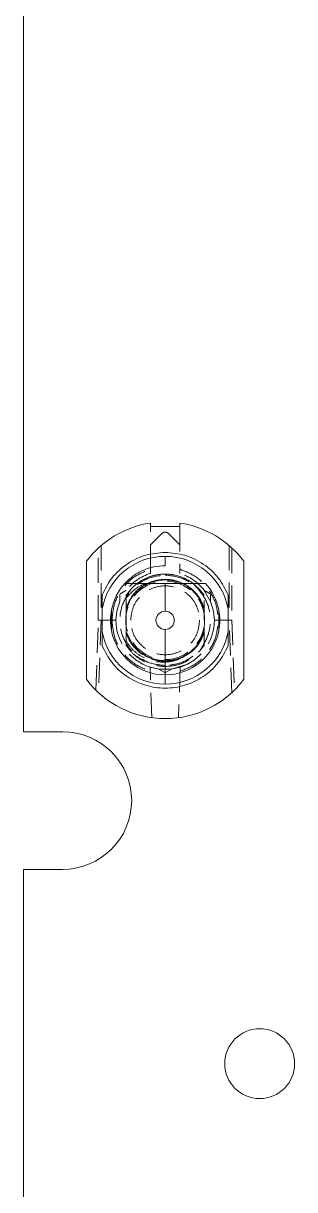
# Model space of a CAD drawing. Header units: millimetres. Extents: x 5 to 589, y 5 to 415.
# Drawn here: x 76.7 to 90.4, y 292 to 351.3 of the extents above; entities that cross this region are included whole.
import ezdxf

# ---------------------------------------------------------------- set-up
doc = ezdxf.new("R2010")
doc.units = ezdxf.units.MM
doc.linetypes.add('HIDDEN', pattern=[1.905, 1.27, -0.635])

msp = doc.modelspace()

# ---------------------------------------------------------------- linework, layer by layer
at = {"color": 7, "linetype": 'Continuous', "lineweight": 15}
for p, q in [((76.657, 352.574), (76.657, 315.324)), ((83.107, 325.932), (83.107, 325.764)), ((84.607, 325.764), (83.107, 325.764)), ((84.607, 325.932), (84.607, 325.764)), ((79.857, 323.989), (79.857, 317.989)), ((83.857, 324.239), (83.857, 323.764)), ((87.857, 317.989), (87.857, 323.989)), ((83.857, 321.454), (83.857, 322.864)), ((83.857, 318.214), (83.857, 320.524)), ((83.857, 318.214), (83.857, 317.739)), ((78.657, 315.324), (76.657, 315.324)), ((76.657, 308.324), (76.657, 159.364)), ((76.657, 308.324), (78.657, 308.324))]:
    msp.add_line(p, q, dxfattribs=at)
at = {"color": 7, "linetype": 'HIDDEN', "lineweight": 0}
for p, q in [((83.107, 323.583), (83.107, 325.764)), ((84.607, 325.764), (84.607, 323.583)), ((83.107, 324.824), (83.68, 325.397)), ((84.034, 325.397), (84.607, 324.824)), ((80.463, 320.989), (80.463, 324.66)), ((80.607, 324.789), (80.607, 321.639)), ((87.107, 321.639), (87.107, 324.789)), ((87.251, 324.66), (87.251, 320.989)), ((85.255, 322.878), (85.832, 322.262)), ((81.549, 321.949), (81.549, 322.264)), ((82.073, 322.491), (81.882, 322.262)), ((82.031, 322.441), (81.882, 322.262)), ((81.882, 322.262), (81.882, 321.304)), ((85.538, 322.212), (85.832, 321.64)), ((85.538, 322.211), (85.832, 321.64)), ((85.832, 322.262), (85.634, 322.498)), ((85.842, 322.508), (86.115, 322.351)), ((86.165, 321.949), (85.842, 322.508)), ((81.882, 321.99), (81.882, 321.64)), ((81.882, 321.64), (81.882, 321.99)), ((82.044, 321.955), (81.882, 321.64)), ((81.882, 321.555), (82.029, 321.868)), ((82.029, 321.868), (81.882, 321.555)), ((85.672, 321.894), (85.832, 321.555)), ((85.832, 321.555), (85.672, 321.894)), ((85.832, 321.64), (85.708, 321.881)), ((85.832, 321.99), (85.832, 321.64)), ((85.832, 321.304), (85.832, 321.555)), ((80.338, 317.436), (80.462, 320.989)), ((80.607, 320.989), (80.463, 320.989)), ((80.607, 320.989), (80.478, 317.303)), ((80.607, 320.989), (81.157, 320.989)), ((81.357, 320.989), (81.157, 320.989)), ((81.882, 321.304), (81.882, 320.674)), ((85.832, 321.07), (85.832, 321.304)), ((85.832, 320.989), (85.832, 321.257)), ((86.557, 320.989), (86.357, 320.989)), ((86.557, 320.989), (87.107, 320.989)), ((87.236, 317.303), (87.107, 320.989)), ((87.107, 320.989), (87.251, 320.989)), ((87.251, 320.989), (87.375, 317.436)), ((81.882, 320.674), (81.882, 319.916)), ((82.144, 319.866), (81.882, 320.423)), ((81.882, 320.423), (82.144, 319.866)), ((82.144, 319.866), (81.882, 320.423)), ((81.882, 320.423), (82.144, 319.866)), ((81.882, 320.338), (81.882, 319.715)), ((81.882, 319.916), (81.882, 320.338)), ((81.882, 320.338), (82.089, 319.935)), ((85.832, 320.423), (85.471, 319.717)), ((85.832, 320.338), (85.568, 319.824)), ((85.568, 319.824), (85.832, 320.338)), ((85.832, 320.338), (85.568, 319.824)), ((85.832, 320.423), (85.581, 319.891)), ((85.581, 319.891), (85.832, 320.423)), ((85.832, 320.423), (85.581, 319.891)), ((85.581, 319.891), (85.832, 320.423)), ((85.602, 319.891), (85.832, 320.338)), ((85.832, 320.423), (85.61, 319.953)), ((85.61, 319.953), (85.832, 320.423)), ((85.832, 320.423), (85.832, 320.674)), ((85.832, 319.715), (85.832, 320.338)), ((86.582, 320.464), (86.582, 320.464)), ((81.882, 319.715), (82.111, 319.442)), ((85.666, 319.518), (85.832, 319.715)), ((85.715, 319.576), (85.832, 319.715)), ((85.832, 319.988), (85.832, 319.715)), ((82.4, 319.164), (82.682, 318.954)), ((82.817, 319.188), (83.177, 319.03)), ((83.056, 318.629), (83.534, 318.51)), ((83.182, 316.035), (83.092, 318.609)), ((83.534, 318.51), (83.092, 318.609)), ((83.807, 318.352), (83.534, 318.51)), ((83.534, 318.51), (84.18, 318.51)), ((83.592, 318.672), (83.857, 318.639)), ((83.857, 318.639), (84.181, 318.679)), ((83.857, 318.639), (84.167, 318.678)), ((84.18, 318.51), (83.907, 318.352)), ((84.18, 318.51), (84.868, 318.73)), ((84.622, 318.609), (84.18, 318.51)), ((84.622, 318.609), (84.532, 316.035))]:
    msp.add_line(p, q, dxfattribs=at)
at = {"color": 7, "linetype": 'HIDDEN', "lineweight": 0, "flags": 128}
for points in [[(83.081, 322.918), (83.109, 322.922), (83.118, 322.922), (83.12, 322.922), (83.121, 322.921), (83.121, 322.921), (83.121, 322.921), (83.121, 322.921), (83.121, 322.921), (83.121, 322.921), (83.121, 322.921), (83.121, 322.921), (83.121, 322.921), (83.121, 322.921), (83.121, 322.921), (83.121, 322.921), (83.121, 322.921), (83.121, 322.921), (83.121, 322.921), (83.121, 322.921), (83.121, 322.921), (83.121, 322.921), (83.121, 322.921), (83.121, 322.921), (83.121, 322.921), (83.121, 322.921), (83.121, 322.921), (83.121, 322.921), (83.121, 322.92), (83.121, 322.92), (83.12, 322.919), (83.118, 322.917), (82.988, 322.853), (82.825, 322.765)], [(81.882, 322.262), (81.882, 322.262)], [(81.882, 322.262), (81.882, 322.262)], [(81.882, 322.262), (81.882, 322.262)], [(81.882, 322.262), (81.882, 322.262)], [(81.882, 322.262), (81.882, 322.262)], [(81.882, 322.262), (81.882, 322.262)], [(81.882, 322.262), (81.882, 322.262)], [(81.882, 322.262), (81.882, 322.262)], [(85.832, 322.262), (85.832, 322.262)], [(81.357, 320.989), (81.401, 321.455), (81.549, 321.949)], [(85.832, 321.555), (85.832, 321.555)], [(85.832, 321.555), (85.832, 321.555)], [(85.832, 321.555), (85.832, 321.555)], [(85.832, 321.555), (85.832, 321.555)], [(85.832, 321.555), (85.832, 321.555)], [(86.165, 321.949), (86.313, 321.455), (86.357, 320.98)], [(81.882, 321.304), (81.882, 321.304)], [(81.882, 320.674), (81.882, 320.674)], [(85.832, 320.423), (85.832, 320.423)], [(85.832, 320.423), (85.832, 320.423)], [(85.832, 320.423), (85.832, 320.423)], [(85.832, 320.423), (85.832, 320.423)], [(85.832, 320.423), (85.832, 320.423)], [(85.832, 320.423), (85.832, 320.423)], [(85.832, 320.423), (85.832, 320.423)], [(85.832, 320.423), (85.832, 320.423)], [(81.882, 319.715), (81.882, 319.715)], [(81.882, 319.715), (81.882, 319.715)], [(81.882, 319.715), (81.882, 319.715)], [(81.882, 319.715), (81.882, 319.715)], [(81.882, 319.715), (81.882, 319.715)], [(81.882, 319.715), (81.882, 319.715)], [(81.882, 319.715), (81.882, 319.715)], [(82.078, 319.962), (82.078, 319.962)], [(85.832, 319.715), (85.832, 319.715)], [(82.83, 319.21), (82.83, 319.21)]]:
    msp.add_lwpolyline(points, dxfattribs=at)
at = {"color": 7, "linetype": 'HIDDEN', "lineweight": 0}
msp.add_circle((83.857, 320.989), 2, dxfattribs=at)
at = {"color": 7, "linetype": 'Continuous', "lineweight": 15}
msp.add_circle((88.657, 298.444), 1.775, dxfattribs=at)
for centre, radius, start, end in [((83.857, 320.989), 5, 98.62693, 143.1301), ((83.857, 320.989), 5, 36.8699, 81.37307), ((83.857, 320.989), 3.25, 90, 169.93673), ((83.857, 320.989), 3.25, 10.06327, 90), ((83.857, 320.989), 2.775, 137.49336, 169.10705), ((83.857, 320.989), 2.775, 10.89324, 42.50663), ((83.857, 320.989), 2.775, 169.10668, 190.89376), ((83.857, 320.989), 0.465, 90, 270), ((83.857, 320.989), 0.465, 270, 90), ((83.857, 320.989), 2.775, 349.10676, 10.89295), ((83.857, 320.989), 3.25, 190.06327, 270), ((83.857, 320.989), 2.775, 190.89295, 270), ((83.857, 320.989), 2.775, 270, 349.10705), ((83.857, 320.989), 3.25, 270, 349.93673), ((83.857, 320.989), 5, 216.8699, 323.1301), ((78.657, 311.824), 3.5, 270, 90)]:
    msp.add_arc(centre, radius, start, end, dxfattribs=at)
at = {"color": 7, "linetype": 'HIDDEN', "lineweight": 0}
for radius, start, end in [(2.5, 107.4576, 142.57976), (2.35, 53.50581, 147.18508), (2.5, 37.42024, 72.5424), (2.5, 180, 252.18431), (2.5, 287.81569, 0)]:
    msp.add_arc((83.857, 320.989), radius, start, end, dxfattribs=at)
for points, knots in [([(83.68, 325.397), (83.706, 325.417), (83.758, 325.458), (83.857, 325.476), (83.956, 325.458), (84.008, 325.417), (84.034, 325.397)], [0, 0, 0, 0, 0.25001, 0.5, 0.74999, 1, 1, 1, 1]), ([(81.157, 320.989), (81.183, 321.271), (81.236, 321.852), (81.663, 322.638), (82.3, 323.267), (82.843, 323.479), (83.107, 323.583)], [0, 0, 0, 0, 0.243394, 0.500001, 0.756609, 1, 1, 1, 1]), ([(83.857, 318.689), (83.568, 318.72), (83.121, 318.767), (82.585, 319.054), (82.22, 319.351), (81.92, 319.717), (81.643, 320.253), (81.501, 320.989), (81.643, 321.725), (81.92, 322.261), (82.219, 322.627), (82.585, 322.924), (83.121, 323.21), (83.568, 323.258), (83.857, 323.289)], [0, 0, 0, 0, 0.11972, 0.184823, 0.25, 0.315102, 0.380279, 0.5, 0.619722, 0.684823, 0.75, 0.815101, 0.88028, 1, 1, 1, 1]), ([(85.832, 322.262), (85.714, 322.419), (85.478, 322.732), (84.992, 323.073), (84.444, 323.29), (83.857, 323.363), (83.27, 323.29), (82.722, 323.073), (82.235, 322.732), (82, 322.419), (81.882, 322.262)], [0, 0, 0, 0, 0.125, 0.249998, 0.375001, 0.5, 0.624999, 0.749999, 0.875, 1, 1, 1, 1]), ([(83.107, 323.583), (83.107, 323.555), (83.107, 323.5), (83.107, 323.431), (83.107, 323.382), (83.107, 323.377), (83.107, 323.374)], [0, 0, 0, 0, 0.258623, 0.51362, 0.756091, 1, 1, 1, 1]), ([(83.857, 323.289), (84.146, 323.258), (84.593, 323.21), (85.129, 322.924), (85.494, 322.627), (85.793, 322.261), (86.071, 321.725), (86.213, 320.989), (86.071, 320.253), (85.794, 319.717), (85.494, 319.351), (85.129, 319.054), (84.593, 318.767), (84.146, 318.72), (83.857, 318.689)], [0, 0, 0, 0, 0.119722, 0.184823, 0.25, 0.315102, 0.380278, 0.499999, 0.619721, 0.684823, 0.75, 0.815101, 0.880278, 1, 1, 1, 1]), ([(84.607, 323.583), (84.871, 323.479), (85.414, 323.267), (86.05, 322.638), (86.478, 321.852), (86.531, 321.271), (86.557, 320.989)], [0, 0, 0, 0, 0.243391, 0.499999, 0.756606, 1, 1, 1, 1]), ([(84.607, 323.583), (84.607, 323.555), (84.607, 323.5), (84.607, 323.432), (84.607, 323.382), (84.607, 323.377), (84.607, 323.374)], [0, 0, 0, 0, 0.258106, 0.512594, 0.755596, 1, 1, 1, 1]), ([(85.387, 322.364), (85.288, 322.474), (85.044, 322.744), (84.504, 322.997), (83.858, 323.103), (83.205, 323), (82.62, 322.701), (82.142, 322.24), (81.969, 321.84), (81.882, 321.64)], [0, 0, 0, 0, 0.101379, 0.251148, 0.400919, 0.550691, 0.700459, 0.85023, 1, 1, 1, 1]), ([(81.882, 321.64), (81.969, 321.84), (82.142, 322.24), (82.62, 322.701), (83.205, 323), (83.858, 323.104), (84.503, 322.995), (85.016, 322.762), (85.241, 322.517), (85.318, 322.433)], [0, 0, 0, 0, 0.153218, 0.306435, 0.459652, 0.612872, 0.766091, 0.919308, 1, 1, 1, 1]), ([(81.882, 321.64), (81.969, 321.84), (82.142, 322.24), (82.62, 322.701), (83.205, 323), (83.858, 323.103), (84.505, 322.997), (85.048, 322.742), (85.295, 322.467), (85.397, 322.354)], [0, 0, 0, 0, 0.149288, 0.298575, 0.447864, 0.59715, 0.746437, 0.895726, 1, 1, 1, 1]), ([(85.076, 322.674), (84.888, 322.785), (84.513, 323.007), (83.856, 323.101), (83.206, 323.001), (82.62, 322.701), (82.142, 322.24), (81.969, 321.84), (81.882, 321.64)], [0, 0, 0, 0, 0.166668, 0.333334, 0.499999, 0.666667, 0.833333, 1, 1, 1, 1]), ([(81.882, 321.64), (81.969, 321.84), (82.142, 322.24), (82.62, 322.701), (83.205, 323), (83.858, 323.103), (84.504, 322.997), (85.045, 322.744), (85.29, 322.472), (85.389, 322.362)], [0, 0, 0, 0, 0.14967, 0.299338, 0.449009, 0.598677, 0.748345, 0.898016, 1, 1, 1, 1]), ([(85.832, 321.64), (85.745, 321.84), (85.572, 322.24), (85.093, 322.701), (84.509, 323), (83.857, 323.103), (83.205, 323), (82.62, 322.701), (82.142, 322.24), (81.969, 321.84), (81.882, 321.64)], [0, 0, 0, 0, 0.125, 0.249999, 0.374998, 0.5, 0.624999, 0.75, 0.874998, 1, 1, 1, 1]), ([(81.882, 321.555), (81.963, 321.762), (82.125, 322.175), (82.601, 322.658), (83.193, 322.972), (83.857, 323.079), (84.521, 322.972), (85.113, 322.658), (85.589, 322.175), (85.751, 321.762), (85.832, 321.555)], [0, 0, 0, 0, 0.1249997, 0.2500008, 0.3750003, 0.4999999, 0.6249992, 0.75, 0.8749991, 1, 1, 1, 1]), ([(85.832, 321.555), (85.751, 321.762), (85.589, 322.175), (85.113, 322.658), (84.521, 322.972), (83.857, 323.079), (83.193, 322.972), (82.601, 322.658), (82.125, 322.175), (81.963, 321.762), (81.882, 321.555)], [0, 0, 0, 0, 0.1250009, 0.25, 0.3750008, 0.5000001, 0.6249997, 0.7499992, 0.8750003, 1, 1, 1, 1]), ([(81.882, 321.555), (81.963, 321.762), (82.125, 322.175), (82.601, 322.658), (83.193, 322.972), (83.857, 323.079), (84.521, 322.972), (85.113, 322.658), (85.589, 322.175), (85.751, 321.762), (85.832, 321.555)], [0, 0, 0, 0, 0.125, 0.249999, 0.375001, 0.5, 0.625002, 0.750001, 0.875, 1, 1, 1, 1]), ([(85.832, 321.555), (85.751, 321.762), (85.589, 322.175), (85.113, 322.658), (84.521, 322.972), (83.857, 323.079), (83.193, 322.972), (82.601, 322.658), (82.125, 322.175), (81.963, 321.762), (81.882, 321.555)], [0, 0, 0, 0, 0.125, 0.249999, 0.374998, 0.5, 0.624999, 0.750001, 0.875, 1, 1, 1, 1]), ([(81.882, 321.555), (81.963, 321.762), (82.125, 322.175), (82.601, 322.658), (83.193, 322.972), (83.857, 323.079), (84.521, 322.972), (85.113, 322.658), (85.589, 322.175), (85.751, 321.762), (85.832, 321.555)], [0, 0, 0, 0, 0.125, 0.25, 0.375001, 0.5, 0.624999, 0.75, 0.875, 1, 1, 1, 1]), ([(85.832, 321.555), (85.751, 321.762), (85.589, 322.175), (85.113, 322.658), (84.521, 322.972), (83.857, 323.079), (83.193, 322.972), (82.601, 322.658), (82.125, 322.175), (81.963, 321.762), (81.882, 321.555)], [0, 0, 0, 0, 0.125, 0.25, 0.375001, 0.5, 0.624999, 0.75, 0.875, 1, 1, 1, 1]), ([(81.882, 322.128), (82.035, 322.295), (82.34, 322.628), (82.793, 322.843), (83.045, 322.909), (83.081, 322.918)], [0, 0, 0, 0, 0.461833, 0.924147, 1, 1, 1, 1]), ([(82.107, 320.989), (82.133, 321.218), (82.186, 321.676), (82.591, 322.259), (83.169, 322.648), (83.857, 322.784), (84.545, 322.648), (85.123, 322.259), (85.528, 321.676), (85.581, 321.218), (85.607, 320.989)], [0, 0, 0, 0, 0.125, 0.25, 0.375001, 0.5, 0.625001, 0.749999, 0.875, 1, 1, 1, 1]), ([(85.419, 322.324), (85.332, 322.416), (85.231, 322.524), (85.117, 322.628), (85.097, 322.65), (85.094, 322.657), (85.093, 322.659), (85.093, 322.66), (85.094, 322.66), (85.094, 322.661)], [0, 0, 0, 0, 0.805359, 0.945972, 0.982692, 0.993236, 0.996922, 0.998502, 1, 1, 1, 1]), ([(85.094, 322.661), (85.256, 322.519), (85.582, 322.236), (85.748, 321.839), (85.832, 321.64)], [0, 0, 0, 0, 0.499998, 1, 1, 1, 1]), ([(81.549, 322.264), (81.549, 322.273), (81.551, 322.29), (81.561, 322.314), (81.577, 322.336), (81.591, 322.346), (81.599, 322.351)], [0, 0, 0, 0, 0.250803, 0.499958, 0.7492, 1, 1, 1, 1]), ([(81.599, 322.351), (81.592, 322.346), (81.583, 322.341), (81.571, 322.327), (81.566, 322.32), (81.562, 322.314), (81.559, 322.309), (81.555, 322.3), (81.549, 322.282), (81.549, 322.272), (81.549, 322.264)], [0, 0, 0, 0, 0.300162, 0.406658, 0.452637, 0.495877, 0.540101, 0.586723, 0.694525, 1, 1, 1, 1]), ([(81.549, 322.264), (81.549, 322.182), (81.549, 322.073), (81.549, 321.977), (81.549, 321.952), (81.549, 321.95), (81.549, 321.949)], [0, 0, 0, 0, 0.6386832, 0.8437376, 0.9249949, 1, 1, 1, 1]), ([(81.871, 322.508), (81.87, 322.507), (81.868, 322.506), (81.847, 322.494), (81.795, 322.464), (81.708, 322.413), (81.637, 322.373), (81.599, 322.351)], [0, 0, 0, 0, 0.074111, 0.154919, 0.359904, 0.65374, 1, 1, 1, 1]), ([(85.318, 322.433), (85.394, 322.364), (85.633, 322.149), (85.752, 321.846), (85.832, 321.64)], [0, 0, 0, 0, 0.3212745, 1, 1, 1, 1]), ([(85.832, 321.555), (85.784, 321.694), (85.687, 321.973), (85.508, 322.207), (85.419, 322.324)], [0, 0, 0, 0, 0.499998, 1, 1, 1, 1]), ([(85.832, 321.555), (85.784, 321.694), (85.687, 321.973), (85.508, 322.207), (85.419, 322.324)], [0, 0, 0, 0, 0.500002, 1, 1, 1, 1]), ([(86.115, 322.351), (86.044, 322.392), (85.95, 322.446), (85.867, 322.494), (85.846, 322.506), (85.843, 322.507), (85.842, 322.508)], [0, 0, 0, 0, 0.638733, 0.843749, 0.925002, 1, 1, 1, 1]), ([(86.115, 322.351), (86.123, 322.346), (86.137, 322.336), (86.153, 322.314), (86.163, 322.29), (86.165, 322.273), (86.165, 322.264)], [0, 0, 0, 0, 0.2508, 0.500042, 0.749197, 1, 1, 1, 1]), ([(86.165, 322.264), (86.165, 322.272), (86.165, 322.282), (86.159, 322.299), (86.155, 322.308), (86.152, 322.313), (86.149, 322.319), (86.143, 322.327), (86.131, 322.341), (86.122, 322.346), (86.115, 322.351)], [0, 0, 0, 0, 0.300135, 0.406661, 0.452645, 0.495873, 0.540099, 0.586707, 0.694514, 1, 1, 1, 1]), ([(86.165, 322.264), (86.165, 322.182), (86.165, 322.073), (86.165, 321.977), (86.165, 321.952), (86.165, 321.95), (86.165, 321.949)], [0, 0, 0, 0, 0.638712, 0.843743, 0.924997, 1, 1, 1, 1]), ([(81.882, 321.64), (81.882, 321.618), (81.882, 321.59), (81.882, 321.563), (81.882, 321.556), (81.882, 321.555), (81.882, 321.555)], [0, 0, 0, 0, 0.659316, 0.855272, 0.930515, 1, 1, 1, 1]), ([(81.882, 321.555), (81.882, 321.555), (81.882, 321.556), (81.882, 321.563), (81.882, 321.589), (81.882, 321.618), (81.882, 321.64)], [0, 0, 0, 0, 0.068839, 0.145336, 0.344655, 1, 1, 1, 1]), ([(81.882, 321.64), (81.882, 321.618), (81.882, 321.59), (81.882, 321.563), (81.882, 321.556), (81.882, 321.555), (81.882, 321.555)], [0, 0, 0, 0, 0.659583, 0.855376, 0.930535, 1, 1, 1, 1]), ([(85.832, 321.555), (85.832, 321.555), (85.832, 321.556), (85.832, 321.563), (85.832, 321.589), (85.832, 321.618), (85.832, 321.64)], [0, 0, 0, 0, 0.068907, 0.1454595, 0.3449224, 1, 1, 1, 1]), ([(85.832, 321.64), (85.832, 321.618), (85.832, 321.59), (85.832, 321.563), (85.832, 321.556), (85.832, 321.555), (85.832, 321.555)], [0, 0, 0, 0, 0.659472, 0.855342, 0.930509, 1, 1, 1, 1]), ([(81.157, 320.989), (81.183, 320.707), (81.235, 320.128), (81.661, 319.343), (82.295, 318.714), (82.836, 318.501), (83.099, 318.397)], [0, 0, 0, 0, 0.243423, 0.499999, 0.756578, 1, 1, 1, 1]), ([(85.607, 320.989), (85.581, 320.76), (85.528, 320.302), (85.123, 319.719), (84.545, 319.33), (83.857, 319.193), (83.169, 319.33), (82.591, 319.719), (82.186, 320.302), (82.133, 320.76), (82.107, 320.989)], [0, 0, 0, 0, 0.125, 0.25, 0.374999, 0.5, 0.624999, 0.75, 0.875, 1, 1, 1, 1]), ([(84.614, 318.397), (84.878, 318.501), (85.419, 318.714), (86.053, 319.343), (86.479, 320.128), (86.531, 320.707), (86.557, 320.989)], [0, 0, 0, 0, 0.243425, 0.500001, 0.756578, 1, 1, 1, 1]), ([(81.882, 320.423), (81.882, 320.423), (81.882, 320.422), (81.882, 320.415), (81.882, 320.388), (81.882, 320.36), (81.882, 320.338)], [0, 0, 0, 0, 0.068852, 0.145388, 0.344828, 1, 1, 1, 1]), ([(81.882, 320.423), (81.882, 320.423), (81.882, 320.422), (81.882, 320.415), (81.882, 320.388), (81.882, 320.36), (81.882, 320.338)], [0, 0, 0, 0, 0.068943, 0.145589, 0.345135, 1, 1, 1, 1]), ([(81.882, 320.338), (81.882, 320.36), (81.882, 320.388), (81.882, 320.415), (81.882, 320.422), (81.882, 320.423), (81.882, 320.423)], [0, 0, 0, 0, 0.659593, 0.855435, 0.930571, 1, 1, 1, 1]), ([(85.471, 319.717), (85.343, 319.579), (85.087, 319.302), (84.578, 319.039), (84.024, 318.915), (83.456, 318.948), (82.917, 319.132), (82.451, 319.457), (82.08, 319.893), (81.948, 320.246), (81.882, 320.423)], [0, 0, 0, 0, 0.124999, 0.25, 0.374999, 0.5, 0.625001, 0.750001, 0.875, 1, 1, 1, 1]), ([(81.882, 320.423), (81.963, 320.216), (82.125, 319.802), (82.601, 319.32), (83.193, 319.006), (83.857, 318.899), (84.521, 319.006), (85.113, 319.32), (85.589, 319.802), (85.751, 320.216), (85.832, 320.423)], [0, 0, 0, 0, 0.125, 0.249999, 0.375, 0.5, 0.625001, 0.749999, 0.874999, 1, 1, 1, 1]), ([(81.882, 320.338), (81.937, 320.201), (82.046, 319.926), (82.316, 319.57), (82.649, 319.276), (83.039, 319.06), (83.465, 318.93), (83.908, 318.895), (84.351, 318.949), (84.625, 319.06), (84.761, 319.116)], [0, 0, 0, 0, 0.125, 0.25, 0.375, 0.5, 0.624999, 0.749998, 0.875, 1, 1, 1, 1]), ([(85.832, 320.338), (85.745, 320.138), (85.572, 319.738), (85.093, 319.277), (84.509, 318.978), (83.857, 318.875), (83.205, 318.978), (82.62, 319.277), (82.142, 319.738), (81.969, 320.138), (81.882, 320.338)], [0, 0, 0, 0, 0.1250005, 0.2499987, 0.3749987, 0.5000007, 0.6250004, 0.7500016, 0.8750008, 1, 1, 1, 1]), ([(84.686, 319.106), (84.819, 319.165), (85.152, 319.313), (85.57, 319.742), (85.745, 320.139), (85.832, 320.338)], [0, 0, 0, 0, 0.2522691, 0.6261342, 1, 1, 1, 1]), ([(85.832, 320.338), (85.749, 320.134), (85.609, 319.789), (85.332, 319.546), (85.219, 319.446)], [0, 0, 0, 0, 0.59211, 1, 1, 1, 1]), ([(85.832, 320.423), (85.832, 320.423), (85.832, 320.422), (85.832, 320.415), (85.832, 320.388), (85.832, 320.36), (85.832, 320.338)], [0, 0, 0, 0, 0.068867, 0.145392, 0.344884, 1, 1, 1, 1]), ([(85.832, 320.338), (85.832, 320.36), (85.832, 320.388), (85.832, 320.415), (85.832, 320.422), (85.832, 320.423), (85.832, 320.423)], [0, 0, 0, 0, 0.659395, 0.855281, 0.930492, 1, 1, 1, 1]), ([(85.832, 320.423), (85.832, 320.423), (85.832, 320.422), (85.832, 320.415), (85.832, 320.388), (85.832, 320.36), (85.832, 320.338)], [0, 0, 0, 0, 0.068951, 0.145592, 0.345135, 1, 1, 1, 1]), ([(81.882, 319.916), (81.999, 319.753), (82.232, 319.43), (82.725, 319.089), (83.276, 318.875), (83.664, 318.865), (83.857, 318.86)], [0, 0, 0, 0, 0.255054, 0.506742, 0.755053, 1, 1, 1, 1]), ([(81.882, 319.715), (82, 319.559), (82.235, 319.245), (82.722, 318.907), (83.27, 318.681), (83.661, 318.653), (83.857, 318.639)], [0, 0, 0, 0, 0.250002, 0.500003, 0.750001, 1, 1, 1, 1]), ([(81.882, 319.715), (82, 319.559), (82.235, 319.245), (82.722, 318.907), (83.27, 318.681), (83.661, 318.653), (83.857, 318.639)], [0, 0, 0, 0, 0.250002, 0.500003, 0.750001, 1, 1, 1, 1]), ([(83.857, 318.639), (84.052, 318.653), (84.444, 318.681), (84.992, 318.907), (85.478, 319.245), (85.714, 319.559), (85.832, 319.715)], [0, 0, 0, 0, 0.249998, 0.500002, 0.749998, 1, 1, 1, 1]), ([(83.857, 318.639), (84.052, 318.653), (84.444, 318.681), (84.992, 318.907), (85.478, 319.245), (85.714, 319.559), (85.832, 319.715)], [0, 0, 0, 0, 0.249998, 0.500002, 0.749998, 1, 1, 1, 1]), ([(84.761, 319.116), (84.896, 319.199), (85.163, 319.363), (85.368, 319.6), (85.471, 319.717)], [0, 0, 0, 0, 0.502469, 1, 1, 1, 1]), ([(84.761, 319.116), (84.619, 319.048), (84.332, 318.912), (84.016, 318.877), (83.857, 318.86)], [0, 0, 0, 0, 0.49707, 1, 1, 1, 1]), ([(83.907, 318.352), (83.899, 318.349), (83.883, 318.341), (83.857, 318.338), (83.831, 318.341), (83.815, 318.349), (83.807, 318.352)], [0, 0, 0, 0, 0.25006, 0.500066, 0.750071, 1, 1, 1, 1])]:
    msp.add_open_spline(points, degree=3, knots=knots, dxfattribs=at)
at = {"color": 7, "linetype": 'Continuous', "lineweight": 15}
for points, knots in [([(80.657, 322.278), (80.808, 322.578), (81.117, 323.191), (81.902, 323.889), (82.844, 324.355), (83.528, 324.411), (83.863, 324.439)], [0, 0, 0, 0, 0.244391, 0.5, 0.755609, 1, 1, 1, 1]), ([(83.863, 324.439), (84.196, 324.41), (84.879, 324.352), (85.816, 323.885), (86.598, 323.189), (86.906, 322.577), (87.057, 322.278)], [0, 0, 0, 0, 0.2444231, 0.4999982, 0.7555768, 1, 1, 1, 1]), ([(83.857, 323.764), (83.665, 323.752), (83.282, 323.73), (82.732, 323.545), (82.225, 323.265), (81.949, 322.998), (81.811, 322.864)], [0, 0, 0, 0, 0.249998, 0.499999, 0.750002, 1, 1, 1, 1]), ([(83.857, 322.864), (83.662, 322.864), (83.158, 322.864), (82.476, 322.864), (82.027, 322.864), (81.811, 322.864)], [0, 0, 0, 0, 0.246527, 0.63814, 1, 1, 1, 1]), ([(85.903, 322.864), (85.465, 322.864), (84.862, 322.864), (84.073, 322.864), (83.857, 322.864)], [0, 0, 0, 0, 0.725759, 1, 1, 1, 1]), ([(80.657, 322.278), (80.657, 322.144), (80.657, 321.97), (80.657, 321.776), (80.657, 321.695), (80.657, 321.641), (80.657, 321.602), (80.657, 321.575), (80.657, 321.561), (80.657, 321.557), (80.657, 321.557), (80.657, 321.557)], [0, 0, 0, 0, 0.52193, 0.67471, 0.77964, 0.851727, 0.901663, 0.954568, 0.975882, 0.993095, 1, 1, 1, 1]), ([(87.057, 322.278), (87.057, 322.144), (87.057, 321.97), (87.057, 321.776), (87.057, 321.695), (87.057, 321.641), (87.057, 321.602), (87.057, 321.575), (87.057, 321.561), (87.057, 321.557), (87.057, 321.557), (87.057, 321.557)], [0, 0, 0, 0, 0.52193, 0.67471, 0.77964, 0.851727, 0.901663, 0.954568, 0.975882, 0.993095, 1, 1, 1, 1]), ([(80.657, 321.557), (80.657, 321.381), (80.657, 321.028), (80.657, 320.635), (80.657, 320.443), (80.657, 320.421)], [0, 0, 0, 0, 0.469102, 0.939618, 1, 1, 1, 1]), ([(81.132, 321.513), (81.132, 321.223), (81.132, 320.87), (81.132, 320.526), (81.132, 320.464)], [0, 0, 0, 0, 0.821493, 1, 1, 1, 1]), ([(86.582, 320.464), (86.582, 320.755), (86.582, 321.108), (86.582, 321.452), (86.582, 321.513)], [0, 0, 0, 0, 0.821488, 1, 1, 1, 1]), ([(87.057, 321.557), (87.057, 321.381), (87.057, 321.028), (87.057, 320.635), (87.057, 320.443), (87.057, 320.421)], [0, 0, 0, 0, 0.469102, 0.939618, 1, 1, 1, 1]), ([(80.657, 320.421), (80.657, 320.421), (80.657, 320.419), (80.657, 320.408), (80.657, 320.364), (80.657, 320.168), (80.657, 319.934), (80.657, 319.737), (80.657, 319.7)], [0, 0, 0, 0, 0.01693, 0.039301, 0.081695, 0.236199, 0.852161, 1, 1, 1, 1]), ([(87.057, 320.421), (87.057, 320.421), (87.057, 320.419), (87.057, 320.408), (87.057, 320.364), (87.057, 320.168), (87.057, 319.934), (87.057, 319.737), (87.057, 319.7)], [0, 0, 0, 0, 0.01693, 0.039301, 0.081695, 0.236199, 0.852161, 1, 1, 1, 1]), ([(87.057, 319.7), (86.906, 319.401), (86.597, 318.789), (85.814, 318.087), (84.874, 317.638), (83.857, 317.49), (82.84, 317.638), (81.9, 318.087), (81.117, 318.789), (80.808, 319.401), (80.657, 319.7)], [0, 0, 0, 0, 0.122204, 0.249999, 0.377795, 0.5, 0.622203, 0.750001, 0.877796, 1, 1, 1, 1])]:
    msp.add_open_spline(points, degree=3, knots=knots, dxfattribs=at)

doc.saveas('drawing.dxf')
